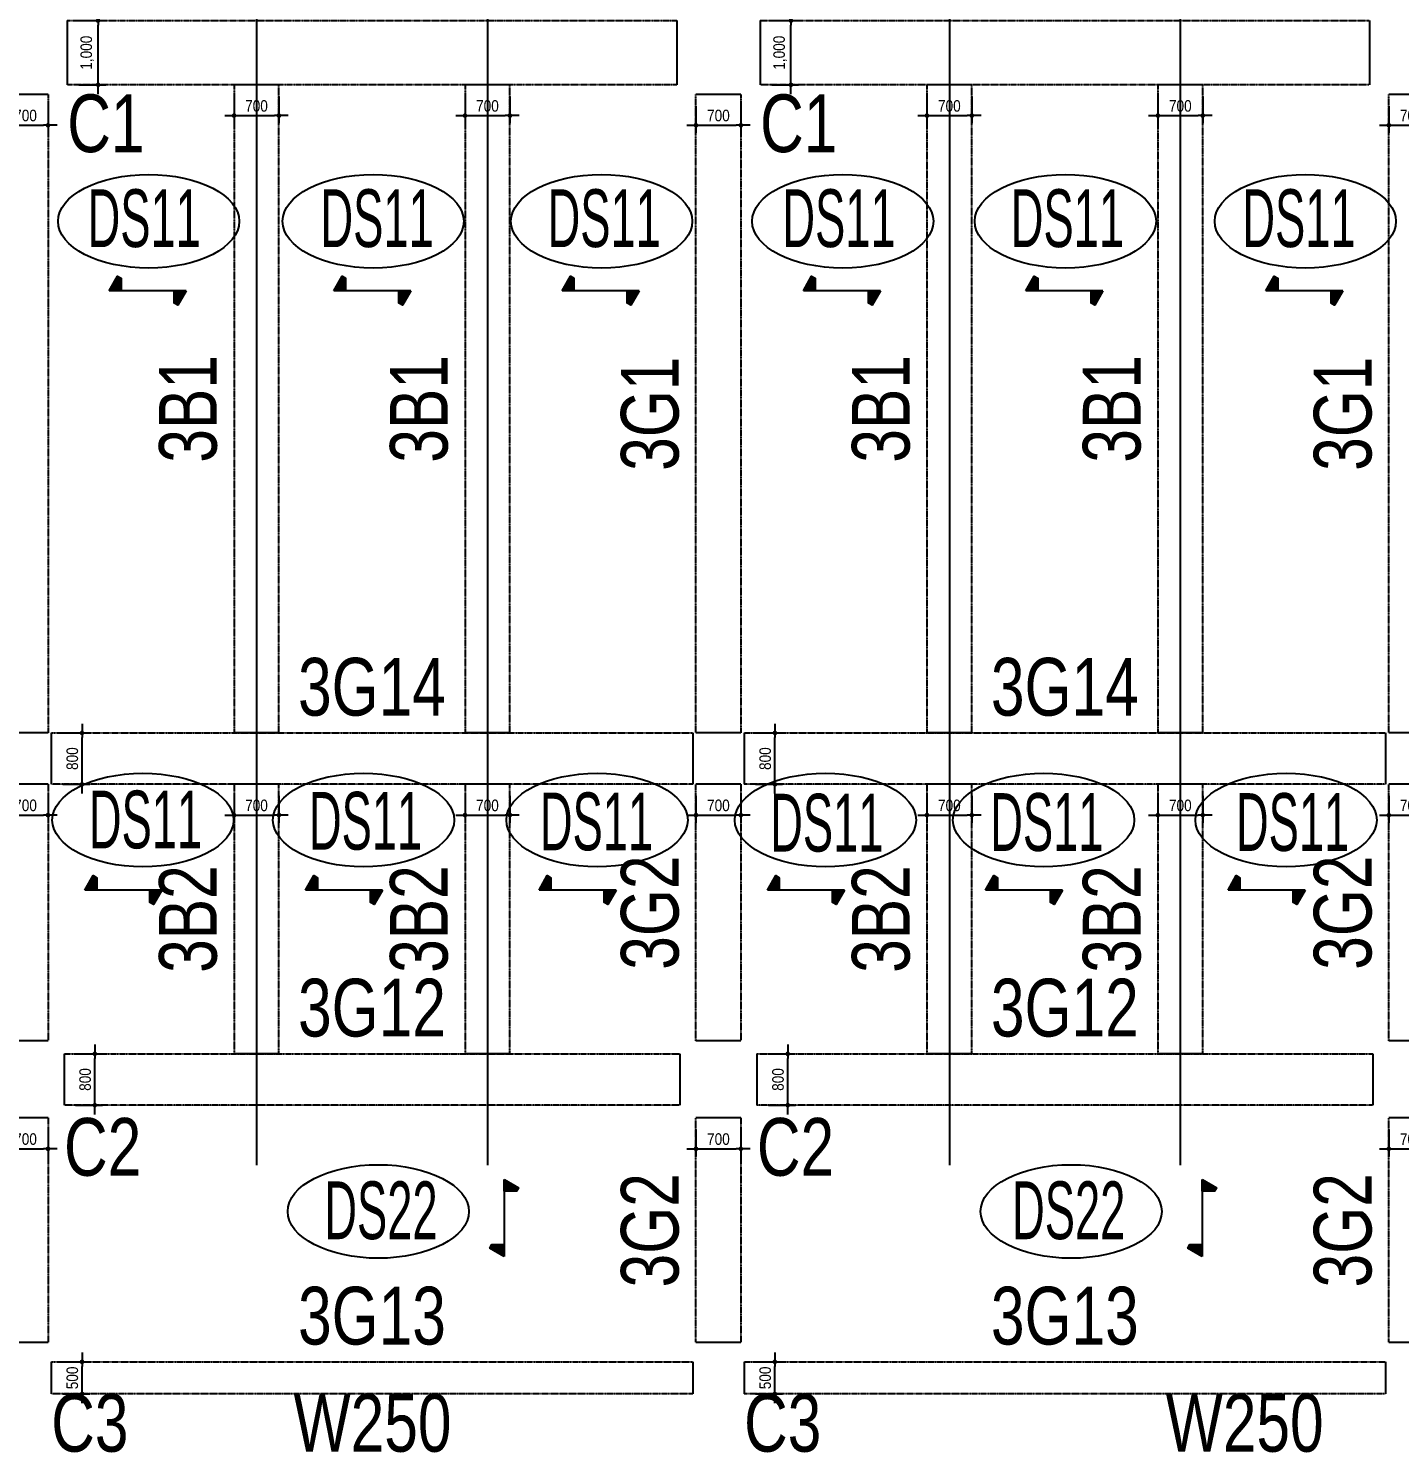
# Model space of a CAD drawing. Header units: millimetres. Extents: x -43750 to 179136, y 88330 to 153500.
# Drawn here: x 113199 to 134570, y 106292 to 128483 of the extents above; entities that cross this region are included whole.
import ezdxf
from ezdxf.enums import TextEntityAlignment as Align

# ---------------------------------------------------------------- set-up
doc = ezdxf.new("R2010")
doc.units = ezdxf.units.MM
doc.linetypes.add('HID', pattern=[2.3, 1.5, -0.8])
doc.layers.get('Defpoints').update_dxf_attribs({"color": 159})
for name, color, linetype in [('^DECK', 130, 'Continuous'), ('A-CEN', 1, 'Continuous'), ('BEAM-TEXT', 4, 'Continuous'), ('COLUMN-TEXT', 2, 'Continuous'), ('DECK-PL', 4, 'Continuous'), ('DECK-SLAB', 4, 'Continuous'), ('GIRDER-TEXT', 7, 'Continuous'), ('WALL-TEXT', 6, 'Continuous'), ('보(beam)', 4, 'HID'), ('보(girder)', 7, 'HID')]:
    doc.layers.add(name, color=color, linetype=linetype)
doc.styles.add('Gdim', font='', dxfattribs={"width": 0.9})
doc.styles.add('Gtx', font='')
doc.styles.get('Gdim').set_extended_font_data('Dotum')
doc.styles.get('Gtx').set_extended_font_data('Dotum')
doc.dimstyles.new('Gdim200', dxfattribs={"dimscale": 200, "dimtxt": 3, "dimasz": 1.2, "dimexe": 2, "dimexo": 3, "dimgap": 1, "dimtad": 1, "dimdsep": 46, "dimlunit": 6, "dimtxsty": 'Gdim', "dimblk1": '_CIDOT', "dimblk2": '_CIDOT', "dimsah": 1, "dimcen": 2.5, "dimdle": 2, "dimclrd": 1, "dimclre": 1, "dimclrt": 3, "dimazin": 2, "dimtfac": 1, "dimtix": 1, "dimtmove": 2, "dimatfit": 3, "dimldrblk": '_CIDOT', "dimfxl": 2, "dimtolj": 1, "dimtzin": 0, "dimarcsym": 0})

# ---------------------------------------------------------------- blocks, each defined once
blk = doc.blocks.new('_CIDOT')
at = {"color": 0, "linetype": 'ByBlock'}
blk.add_line((2, 0), (-1, 0), dxfattribs=at)
at = {"color": 0, "linetype": 'ByBlock', "const_width": 0.5}
blk.add_lwpolyline([(-0.25, 0, 1), (0.25, 0, 1)], format="xyb", close=True, dxfattribs=at)
blk = doc.blocks.new('*D265')
at = {"layer": 'Defpoints', "color": 155, "lineweight": -2, "transparency": 16777216}
for p, q in [((-1725, 900), (-1305, 900)), ((-1425, -28), (-1425, 828)), ((-1725, -100), (-1305, -100))]:
    blk.add_line(p, q, dxfattribs=at)
at = {"layer": 'Defpoints', "color": 0, "transparency": 16777216}
for p in [(-1905, 900), (-1425, 900), (-1905, -100)]:
    blk.add_point(p, dxfattribs=at)
at = {"layer": 'Defpoints', "color": 155, "lineweight": -2, "transparency": 16777216, "xscale": 71.99999999999994, "yscale": 71.99999999999994, "zscale": 71.99999999999994}
for p, rotation in [((-1425, 900), 90), ((-1425, -100), 270)]:
    blk.add_blockref('_CIDOT', p, dxfattribs=dict(at, rotation=rotation))
at = {"layer": 'Defpoints', "color": 3, "transparency": 16777216, "insert": (-1593, 400), "char_height": 180, "attachment_point": 5, "rotation": 90, "style": 'Gdim'}
blk.add_mtext('\\A1;{\\C155;1,000}', dxfattribs=at)
blk = doc.blocks.new('*D273')
at = {"layer": 'Defpoints', "color": 155, "lineweight": -2, "transparency": 16777216}
for p, q in [((-1725, 800), (-1305, 800)), ((-1425, 72), (-1425, 728)), ((-1725, 0), (-1305, 0))]:
    blk.add_line(p, q, dxfattribs=at)
at = {"layer": 'Defpoints', "color": 0, "transparency": 16777216}
for p in [(-1905, 800), (-1425, 800), (-1905, 0)]:
    blk.add_point(p, dxfattribs=at)
at = {"layer": 'Defpoints', "color": 155, "lineweight": -2, "transparency": 16777216, "xscale": 71.99999999999994, "yscale": 71.99999999999994, "zscale": 71.99999999999994}
for p, rotation in [((-1425, 800), 90), ((-1425, 0), 270)]:
    blk.add_blockref('_CIDOT', p, dxfattribs=dict(at, rotation=rotation))
at = {"layer": 'Defpoints', "color": 3, "transparency": 16777216, "insert": (-1576, 400), "char_height": 180, "attachment_point": 5, "rotation": 90, "style": 'Gdim'}
blk.add_mtext('\\A1;{\\C155;800}', dxfattribs=at)
blk = doc.blocks.new('*D261')
at = {"layer": 'Defpoints', "color": 155, "lineweight": -2, "transparency": 16777216}
for p, q in [((-1725, 650), (-1305, 650)), ((-1425, 222), (-1425, 578)), ((-1725, 150), (-1305, 150))]:
    blk.add_line(p, q, dxfattribs=at)
at = {"layer": 'Defpoints', "color": 0, "transparency": 16777216}
for p in [(-1905, 650), (-1425, 650), (-1905, 150)]:
    blk.add_point(p, dxfattribs=at)
at = {"layer": 'Defpoints', "color": 155, "lineweight": -2, "transparency": 16777216, "xscale": 71.99999999999994, "yscale": 71.99999999999994, "zscale": 71.99999999999994}
for p, rotation in [((-1425, 650), 90), ((-1425, 150), 270)]:
    blk.add_blockref('_CIDOT', p, dxfattribs=dict(at, rotation=rotation))
at = {"layer": 'Defpoints', "color": 3, "transparency": 16777216, "insert": (-1576, 400), "char_height": 180, "attachment_point": 5, "rotation": 90, "style": 'Gdim'}
blk.add_mtext('\\A1;{\\C155;500}', dxfattribs=at)
blk = doc.blocks.new('*D259')
at = {"layer": 'Defpoints', "color": 155, "lineweight": -2, "transparency": 16777216}
for p, q in [((-1825, 750), (-1405, 750)), ((-1525, 122), (-1525, 678)), ((-1825, 50), (-1405, 50))]:
    blk.add_line(p, q, dxfattribs=at)
at = {"layer": 'Defpoints', "color": 0, "transparency": 16777216}
for p in [(-2005, 750), (-1525, 750), (-2005, 50)]:
    blk.add_point(p, dxfattribs=at)
at = {"layer": 'Defpoints', "color": 155, "lineweight": -2, "transparency": 16777216, "xscale": 71.99999999999994, "yscale": 71.99999999999994, "zscale": 71.99999999999994}
for p, rotation in [((-1525, 750), 90), ((-1525, 50), 270)]:
    blk.add_blockref('_CIDOT', p, dxfattribs=dict(at, rotation=rotation))
at = {"layer": 'Defpoints', "color": 3, "transparency": 16777216, "insert": (-1676, 400), "char_height": 180, "attachment_point": 5, "rotation": 90, "style": 'Gdim'}
blk.add_mtext('\\A1;{\\C155;700}', dxfattribs=at)
blk = doc.blocks.new('*D282')
at = {"layer": 'Defpoints', "color": 155, "lineweight": -2, "transparency": 16777216}
for p, q in [((-1725, 750), (-1305, 750)), ((-1425, 122), (-1425, 678)), ((-1725, 50), (-1305, 50))]:
    blk.add_line(p, q, dxfattribs=at)
at = {"layer": 'Defpoints', "color": 0, "transparency": 16777216}
for p in [(-1905, 750), (-1425, 750), (-1905, 50)]:
    blk.add_point(p, dxfattribs=at)
at = {"layer": 'Defpoints', "color": 155, "lineweight": -2, "transparency": 16777216, "xscale": 71.99999999999994, "yscale": 71.99999999999994, "zscale": 71.99999999999994}
for p, rotation in [((-1425, 750), 90), ((-1425, 50), 270)]:
    blk.add_blockref('_CIDOT', p, dxfattribs=dict(at, rotation=rotation))
at = {"layer": 'Defpoints', "color": 3, "transparency": 16777216, "insert": (-1576, 400), "char_height": 180, "attachment_point": 5, "rotation": 90, "style": 'Gdim'}
blk.add_mtext('\\A1;{\\C155;700}', dxfattribs=at)
blk = doc.blocks.new('*D281')
at = {"layer": 'Defpoints', "color": 155, "lineweight": -2, "transparency": 16777216}
for p, q in [((-1725, 750), (-1305, 750)), ((-1425, 122), (-1425, 678)), ((-1725, 50), (-1305, 50))]:
    blk.add_line(p, q, dxfattribs=at)
at = {"layer": 'Defpoints', "color": 0, "transparency": 16777216}
for p in [(-1905, 750), (-1425, 750), (-1905, 50)]:
    blk.add_point(p, dxfattribs=at)
at = {"layer": 'Defpoints', "color": 155, "lineweight": -2, "transparency": 16777216, "xscale": 71.99999999999994, "yscale": 71.99999999999994, "zscale": 71.99999999999994}
for p, rotation in [((-1425, 750), 90), ((-1425, 50), 270)]:
    blk.add_blockref('_CIDOT', p, dxfattribs=dict(at, rotation=rotation))
at = {"layer": 'Defpoints', "color": 3, "transparency": 16777216, "insert": (-1576, 400), "char_height": 180, "attachment_point": 5, "rotation": 90, "style": 'Gdim'}
blk.add_mtext('\\A1;{\\C155;700}', dxfattribs=at)
blk = doc.blocks.new('*D283')
at = {"layer": 'Defpoints', "color": 155, "lineweight": -2, "transparency": 16777216}
for p, q in [((-1725, 800), (-1305, 800)), ((-1425, 72), (-1425, 728)), ((-1725, 0), (-1305, 0))]:
    blk.add_line(p, q, dxfattribs=at)
at = {"layer": 'Defpoints', "color": 0, "transparency": 16777216}
for p in [(-1905, 800), (-1425, 800), (-1905, 0)]:
    blk.add_point(p, dxfattribs=at)
at = {"layer": 'Defpoints', "color": 155, "lineweight": -2, "transparency": 16777216, "xscale": 71.99999999999994, "yscale": 71.99999999999994, "zscale": 71.99999999999994}
for p, rotation in [((-1425, 800), 90), ((-1425, 0), 270)]:
    blk.add_blockref('_CIDOT', p, dxfattribs=dict(at, rotation=rotation))
at = {"layer": 'Defpoints', "color": 3, "transparency": 16777216, "insert": (-1576, 400), "char_height": 180, "attachment_point": 5, "rotation": 90, "style": 'Gdim'}
blk.add_mtext('\\A1;{\\C155;800}', dxfattribs=at)
blk = doc.blocks.new('*D284')
at = {"layer": 'Defpoints', "color": 155, "lineweight": -2, "transparency": 16777216}
for p, q in [((-888, 650), (-468, 650)), ((-588, 22), (-588, 578)), ((-888, -50), (-468, -50))]:
    blk.add_line(p, q, dxfattribs=at)
at = {"layer": 'Defpoints', "color": 0, "transparency": 16777216}
for p in [(-1068, 650), (-588, 650), (-1068, -50)]:
    blk.add_point(p, dxfattribs=at)
at = {"layer": 'Defpoints', "color": 155, "lineweight": -2, "transparency": 16777216, "xscale": 71.99999999999994, "yscale": 71.99999999999994, "zscale": 71.99999999999994}
for p, rotation in [((-588, 650), 90), ((-588, -50), 270)]:
    blk.add_blockref('_CIDOT', p, dxfattribs=dict(at, rotation=rotation))
at = {"layer": 'Defpoints', "color": 3, "transparency": 16777216, "insert": (-738, 300), "char_height": 180, "attachment_point": 5, "rotation": 90, "style": 'Gdim'}
blk.add_mtext('\\A1;{\\C155;700}', dxfattribs=at)
blk = doc.blocks.new('*D253')
at = {"layer": 'Defpoints', "color": 155, "lineweight": -2, "transparency": 16777216}
for p, q in [((-888, 650), (-468, 650)), ((-588, 22), (-588, 578)), ((-888, -50), (-468, -50))]:
    blk.add_line(p, q, dxfattribs=at)
at = {"layer": 'Defpoints', "color": 0, "transparency": 16777216}
for p in [(-1068, 650), (-588, 650), (-1068, -50)]:
    blk.add_point(p, dxfattribs=at)
at = {"layer": 'Defpoints', "color": 155, "lineweight": -2, "transparency": 16777216, "xscale": 71.99999999999994, "yscale": 71.99999999999994, "zscale": 71.99999999999994}
for p, rotation in [((-588, 650), 90), ((-588, -50), 270)]:
    blk.add_blockref('_CIDOT', p, dxfattribs=dict(at, rotation=rotation))
at = {"layer": 'Defpoints', "color": 3, "transparency": 16777216, "insert": (-738, 300), "char_height": 180, "attachment_point": 5, "rotation": 90, "style": 'Gdim'}
blk.add_mtext('\\A1;{\\C155;700}', dxfattribs=at)
blk = doc.blocks.new('A$C58C40D4B')
at = {"layer": 'DECK-PL'}
for points in [[(600, 2), (471, 228), (415, 196), (415, 2)], [(-600, 2), (-471, -223), (-415, -192), (-415, 2)]]:
    blk.add_hatch(color=256, dxfattribs=at).paths.add_polyline_path(points)
blk.add_line((-600, 2), (600, 2), dxfattribs=at)
for points in [[(600, 2), (471, 228), (415, 196), (415, 2), (415, 2), (471, 2), (600, 2)], [(-600, 2), (-471, -223), (-415, -192), (-415, 2), (-415, 2), (-471, 2), (-600, 2)]]:
    blk.add_lwpolyline(points, dxfattribs=at)
blk = doc.blocks.new('*U177')
at = {"layer": 'Defpoints'}
for p, q in [((-1905.451, 900), (-1905.451, -100)), ((7594.549, 900), (7594.549, -100))]:
    blk.add_line(p, q, dxfattribs=at)
at = {"layer": '보(girder)'}
for p, q in [((-1905.451, 900), (7594.549, 900)), ((7594.549, -100), (-1905.451, -100))]:
    blk.add_line(p, q, dxfattribs=at)
at = {"layer": 'Defpoints'}
dim = blk.add_linear_dim(base=(-1425.451, 900), p1=(-1905.451, -100), p2=(-1905.451, 900), angle=90, text='{\\C155;<>}', dimstyle='Gdim200', override={"dimscale": 60, "dimzin": 8, "dimclrd": 155, "dimclre": 155}, dxfattribs=at)
dim.commit()
dim.dimension.update_dxf_attribs({"geometry": '*D265', "text_midpoint": (-1592.914, 400)})
blk = doc.blocks.new('*U193')
at = {"layer": 'Defpoints'}
for p, q in [((-1905.451, 800), (-1905.451, 0)), ((7694.549, 800), (7694.549, 0))]:
    blk.add_line(p, q, dxfattribs=at)
at = {"layer": '보(girder)'}
for p, q in [((-1905.451, 800), (7694.549, 800)), ((7694.549, 0), (-1905.451, 0))]:
    blk.add_line(p, q, dxfattribs=at)
at = {"layer": 'Defpoints'}
dim = blk.add_linear_dim(base=(-1425.451, 800), p1=(-1905.451, 0), p2=(-1905.451, 800), angle=90, text='{\\C155;<>}', dimstyle='Gdim200', override={"dimscale": 60, "dimzin": 8, "dimclrd": 155, "dimclre": 155}, dxfattribs=at)
dim.commit()
dim.dimension.update_dxf_attribs({"geometry": '*D273', "text_midpoint": (-1575.573, 400)})
blk = doc.blocks.new('*U169')
at = {"layer": 'Defpoints'}
for p, q in [((-1905.451, 650), (-1905.451, 150)), ((8094.549, 650), (8094.549, 150))]:
    blk.add_line(p, q, dxfattribs=at)
at = {"layer": '보(girder)'}
for p, q in [((-1905.451, 650), (8094.549, 650)), ((8094.549, 150), (-1905.451, 150))]:
    blk.add_line(p, q, dxfattribs=at)
at = {"layer": 'Defpoints'}
dim = blk.add_linear_dim(base=(-1425.451, 650), p1=(-1905.451, 150), p2=(-1905.451, 650), angle=90, text='{\\C155;<>}', dimstyle='Gdim200', override={"dimscale": 60, "dimzin": 8, "dimclrd": 155, "dimclre": 155}, dxfattribs=at)
dim.commit()
dim.dimension.update_dxf_attribs({"geometry": '*D261', "text_midpoint": (-1575.573, 400)})
blk = doc.blocks.new('*U165')
at = {"layer": 'Defpoints'}
for p, q in [((-2005.451, 750), (-2005.451, 50)), ((1494.549, 750), (1494.549, 50))]:
    blk.add_line(p, q, dxfattribs=at)
at = {"layer": '보(girder)'}
for p, q in [((-2005.451, 750), (1494.549, 750)), ((1494.549, 50), (-2005.451, 50))]:
    blk.add_line(p, q, dxfattribs=at)
at = {"layer": 'Defpoints'}
dim = blk.add_linear_dim(base=(-1525.451, 750), p1=(-2005.451, 50), p2=(-2005.451, 750), angle=90, text='{\\C155;<>}', dimstyle='Gdim200', override={"dimscale": 60, "dimzin": 8, "dimclrd": 155, "dimclre": 155}, dxfattribs=at)
dim.commit()
dim.dimension.update_dxf_attribs({"geometry": '*D259', "text_midpoint": (-1675.573, 400)})
blk = doc.blocks.new('*U211')
at = {"layer": 'Defpoints'}
for p, q in [((-1905.451, 750), (-1905.451, 50)), ((8044.549, 750), (8044.549, 50))]:
    blk.add_line(p, q, dxfattribs=at)
at = {"layer": '보(girder)'}
for p, q in [((-1905.451, 750), (8044.549, 750)), ((8044.549, 50), (-1905.451, 50))]:
    blk.add_line(p, q, dxfattribs=at)
at = {"layer": 'Defpoints'}
dim = blk.add_linear_dim(base=(-1425.451, 750), p1=(-1905.451, 50), p2=(-1905.451, 750), angle=90, text='{\\C155;<>}', dimstyle='Gdim200', override={"dimscale": 60, "dimzin": 8, "dimclrd": 155, "dimclre": 155}, dxfattribs=at)
dim.commit()
dim.dimension.update_dxf_attribs({"geometry": '*D282', "text_midpoint": (-1575.573, 400)})
blk = doc.blocks.new('*U209')
at = {"layer": 'Defpoints'}
for p, q in [((-1905.451, 750), (-1905.451, 50)), ((2094.549, 750), (2094.549, 50))]:
    blk.add_line(p, q, dxfattribs=at)
at = {"layer": '보(girder)'}
for p, q in [((-1905.451, 750), (2094.549, 750)), ((2094.549, 50), (-1905.451, 50))]:
    blk.add_line(p, q, dxfattribs=at)
at = {"layer": 'Defpoints'}
dim = blk.add_linear_dim(base=(-1425.451, 750), p1=(-1905.451, 50), p2=(-1905.451, 750), angle=90, text='{\\C155;<>}', dimstyle='Gdim200', override={"dimscale": 60, "dimzin": 8, "dimclrd": 155, "dimclre": 155}, dxfattribs=at)
dim.commit()
dim.dimension.update_dxf_attribs({"geometry": '*D281', "text_midpoint": (-1575.573, 400)})
blk = doc.blocks.new('*U213')
at = {"layer": 'Defpoints'}
for p, q in [((-1905.451, 800), (-1905.451, 0)), ((8094.549, 800), (8094.549, 0))]:
    blk.add_line(p, q, dxfattribs=at)
at = {"layer": '보(girder)'}
for p, q in [((-1905.451, 800), (8094.549, 800)), ((8094.549, 0), (-1905.451, 0))]:
    blk.add_line(p, q, dxfattribs=at)
at = {"layer": 'Defpoints'}
dim = blk.add_linear_dim(base=(-1425.451, 800), p1=(-1905.451, 0), p2=(-1905.451, 800), angle=90, text='{\\C155;<>}', dimstyle='Gdim200', override={"dimscale": 60, "dimzin": 8, "dimclrd": 155, "dimclre": 155}, dxfattribs=at)
dim.commit()
dim.dimension.update_dxf_attribs({"geometry": '*D283', "text_midpoint": (-1575.573, 400)})
blk = doc.blocks.new('*U215')
at = {"layer": 'Defpoints'}
for p, q in [((-1067.879, 650), (-1067.879, -50)), ((9032.121, 650), (9032.121, -50))]:
    blk.add_line(p, q, dxfattribs=at)
at = {"layer": '보(beam)'}
for p, q in [((9032.121, 650), (-1067.879, 650)), ((-1067.879, -50), (9032.121, -50))]:
    blk.add_line(p, q, dxfattribs=at)
at = {"layer": 'Defpoints'}
dim = blk.add_linear_dim(base=(-587.879, 650), p1=(-1067.879, -50), p2=(-1067.879, 650), angle=90, text='{\\C155;<>}', dimstyle='Gdim200', override={"dimscale": 60, "dimzin": 8, "dimclrd": 155, "dimclre": 155}, dxfattribs=at)
dim.commit()
dim.dimension.update_dxf_attribs({"geometry": '*D284', "text_midpoint": (-738.001, 300)})
blk = doc.blocks.new('*U155')
at = {"layer": 'Defpoints'}
for p, q in [((-1067.879, 650), (-1067.879, -50)), ((3132.121, 650), (3132.121, -50))]:
    blk.add_line(p, q, dxfattribs=at)
at = {"layer": '보(beam)'}
for p, q in [((3132.121, 650), (-1067.879, 650)), ((-1067.879, -50), (3132.121, -50))]:
    blk.add_line(p, q, dxfattribs=at)
at = {"layer": 'Defpoints'}
dim = blk.add_linear_dim(base=(-587.879, 650), p1=(-1067.879, -50), p2=(-1067.879, 650), angle=90, text='{\\C155;<>}', dimstyle='Gdim200', override={"dimscale": 60, "dimzin": 8, "dimclrd": 155, "dimclre": 155}, dxfattribs=at)
dim.commit()
dim.dimension.update_dxf_attribs({"geometry": '*D253', "text_midpoint": (-738.001, 300)})

msp = doc.modelspace()

# ---------------------------------------------------------------- linework, layer by layer
at = {"layer": '^DECK', "color": 0}
for centre in [(115072.381, 125478.176), (118572.381, 125478.176), (122132.381, 125478.176), (125892.381, 125478.176), (129362.381, 125478.176), (133102.381, 125478.176), (114982.381, 116148.176), (118422.381, 116148.176), (122062.381, 116148.176), (125622.381, 116148.176), (129022.381, 116148.176), (132802.381, 116148.176), (118652.381, 110048.176), (129452.381, 110048.176)]:
    msp.add_ellipse(centre, major_axis=(1412.381, 0), ratio=0.51617646, dxfattribs=at)
at = {"layer": 'A-CEN'}
for p, q in [((116753.571, 153500), (116753.571, 110771.892)), ((120353.571, 153500), (120353.571, 110771.892)), ((127553.571, 153500), (127553.571, 110771.892)), ((131153.571, 153500), (131153.571, 110771.892))]:
    msp.add_line(p, q, dxfattribs=at)

# ---------------------------------------------------------------- block references
at = {"layer": 'DECK-PL', "xscale": -1}
for p in [(115057.526, 124393.469), (118557.526, 124393.469), (122117.526, 124393.469), (125877.526, 124393.469), (129347.526, 124393.469), (133087.526, 124393.469), (114677.526, 115053.469), (118117.526, 115053.469), (121757.526, 115053.469), (125317.526, 115053.469), (128717.526, 115053.469), (132497.526, 115053.469)]:
    msp.add_blockref('A$C58C40D4B', p, dxfattribs=at)
at = {"layer": 'DECK-PL', "xscale": -1.000000000000006, "rotation": 90}
for p in [(120616.531, 109947.526), (131496.531, 109947.526)]:
    msp.add_blockref('A$C58C40D4B', p, dxfattribs=at)
at = {"layer": '보(beam)', "rotation": 270}
for name, p in [('*U215', (116453.571, 126537.139)), ('*U215', (120053.571, 126537.139)), ('*U215', (127253.571, 126537.139)), ('*U215', (130853.571, 126537.139)), ('*U155', (116453.571, 115637.139)), ('*U155', (120053.571, 115637.139)), ('*U155', (127253.571, 115637.139)), ('*U155', (130853.571, 115637.139))]:
    msp.add_blockref(name, p, dxfattribs=at)
at = {"layer": '보(girder)'}
for name, p in [('*U177', (115709.022, 127705.018)), ('*U177', (126509.022, 127705.018)), ('*U213', (115459.022, 116705.018)), ('*U213', (126259.022, 116705.018)), ('*U193', (115659.022, 111705.018)), ('*U193', (126459.022, 111705.018)), ('*U169', (115459.022, 107055.018)), ('*U169', (126259.022, 107055.018))]:
    msp.add_blockref(name, p, dxfattribs=at)
at = {"layer": '보(girder)', "rotation": 270}
for name, p in [('*U211', (112753.571, 125549.567)), ('*U211', (123553.571, 125549.567)), ('*U211', (134353.571, 125549.567)), ('*U209', (112753.571, 114799.567)), ('*U209', (123553.571, 114799.567)), ('*U209', (134353.571, 114799.567)), ('*U165', (112753.571, 109499.567)), ('*U165', (123553.571, 109499.567)), ('*U165', (134353.571, 109499.567))]:
    msp.add_blockref(name, p, dxfattribs=at)

# ---------------------------------------------------------------- texts
at = {"layer": 'BEAM-TEXT', "style": 'Gtx', "width": 0.8}
for s, p in [('3B1', (116403.571, 122555.018)), ('3B1', (120003.571, 122555.018)), ('3B1', (127203.571, 122555.018)), ('3B1', (130803.571, 122555.018)), ('3B2', (116403.571, 114605.018)), ('3B2', (120003.571, 114605.018)), ('3B2', (127203.571, 114605.018)), ('3B2', (130803.571, 114605.018))]:
    msp.add_text(s, height=900, rotation=90, dxfattribs=at).set_placement(p, align=Align.BOTTOM_CENTER)
at = {"layer": 'COLUMN-TEXT', "color": 3, "style": 'Gtx', "width": 0.8}
for s, p in [('C1', (113803.571, 127455.018)), ('C1', (124603.571, 127455.018)), ('C2', (113753.571, 111505.018)), ('C2', (124553.571, 111505.018)), ('C3', (113553.571, 107205.018)), ('C3', (124353.571, 107205.018))]:
    msp.add_text(s, height=900, dxfattribs=at).set_placement(p, align=Align.TOP_LEFT)
at = {"layer": 'DECK-SLAB', "style": 'Gtx', "width": 0.6}
for s, p in [('DS11', (114120, 125076.866, 0)), ('DS11', (117750, 125076.866, 0)), ('DS11', (121290, 125076.866, 0)), ('DS11', (124950, 125076.866, 0)), ('DS11', (128510, 125076.866, 0)), ('DS11', (132120, 125076.866, 0)), ('DS11', (114140, 115706.866, 0)), ('DS11', (117570, 115686.866, 0)), ('DS11', (121170, 115676.866, 0)), ('DS11', (124760, 115656.866, 0)), ('DS11', (128190, 115666.866, 0)), ('DS11', (132020, 115666.866, 0)), ('DS22', (117810, 109616.866, 0)), ('DS22', (128530, 109616.866, 0))]:
    msp.add_text(s, height=900, dxfattribs=at).set_placement(p)
at = {"layer": 'GIRDER-TEXT', "style": 'Gtx', "width": 0.8}
for s, p in [('3G1', (123603.571, 122480.018)), ('3G1', (134403.571, 122480.018)), ('3G2', (123603.571, 114705.018)), ('3G2', (134403.571, 114705.018)), ('3G2', (123603.571, 109755.018)), ('3G2', (134403.571, 109755.018))]:
    msp.add_text(s, height=900, rotation=90, dxfattribs=at).set_placement(p, align=Align.BOTTOM_CENTER)
for s, p in [('3G14', (118553.571, 117505.018)), ('3G14', (129353.571, 117505.018)), ('3G12', (118553.571, 112505.018)), ('3G12', (129353.571, 112505.018)), ('3G13', (118553.571, 107705.018)), ('3G13', (129353.571, 107705.018))]:
    msp.add_text(s, height=900, dxfattribs=at).set_placement(p, align=Align.BOTTOM_CENTER)
at = {"layer": 'WALL-TEXT', "style": 'Gtx', "width": 0.8}
for p in [(118562.447, 107205.018, 0), (132157.148, 107205.018, 0)]:
    msp.add_text('W250', height=900, dxfattribs=at).set_placement(p, align=Align.TOP_CENTER)

doc.saveas('drawing.dxf')
